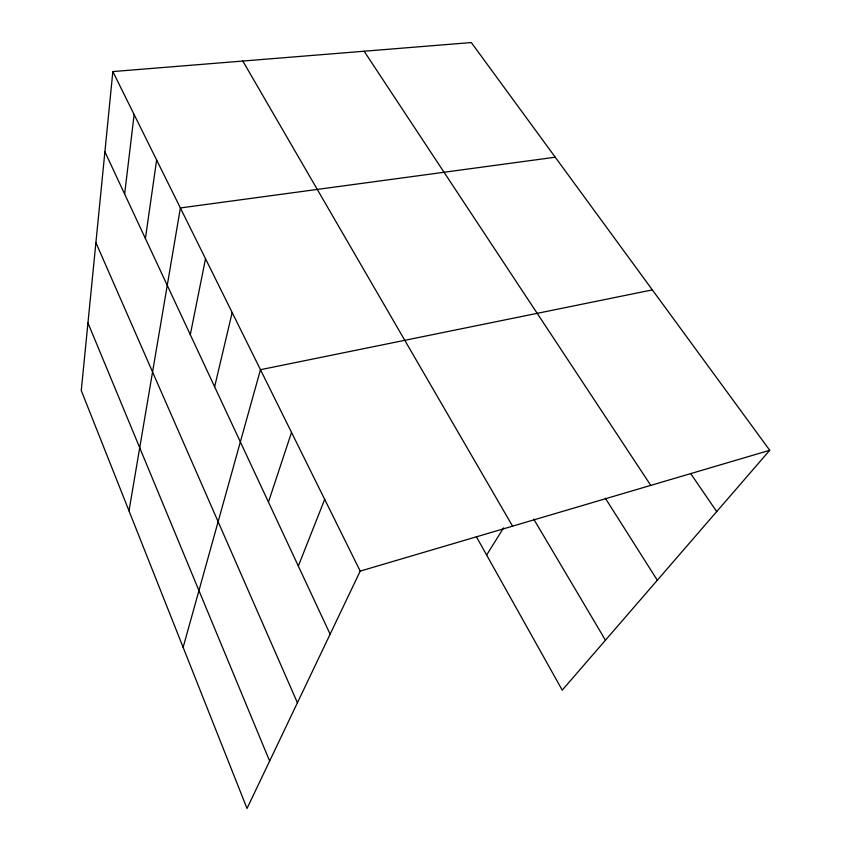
<?xml version="1.0" encoding="UTF-8"?>
<svg xmlns="http://www.w3.org/2000/svg" width="851" height="851" viewBox="0 0 851 851"><rect width="100%" height="100%" fill="white"/><g stroke="black" fill="none" stroke-linecap="round" stroke-linejoin="round"><path stroke-width="1.28" d="M112.843 71.569L81.26 390.503L247.024 808.45L360.207 571.106L769.74 450.285L471.316 42.55L112.843 71.569L360.207 571.106M124.64 194.049L134.139 114.587M145.404 238.514L156.627 159.988M129.001 510.898L180.38 207.952L555.235 157.212M190.305 334.677L205.516 258.725M214.633 386.79L232.163 312.54M183.135 647.366L260.47 369.696L652.345 289.883M268.459 502.079L291.521 432.404M298.329 566.053L324.688 499.388M486.623 555.033L503.59 527.897M769.74 450.285L562.234 690.15L476.326 536.619M690.64 473.507L716.702 511.6M364.132 51.23L650.781 485.389M605.316 498.175L657.323 580.244M533.737 519.121L605.455 640.197M242.812 61.049L512.579 526.152M104.896 151.765L330.124 634.176M95.897 242.609L297.414 702.766M87.951 322.912L269.629 761.039"/></g></svg>
